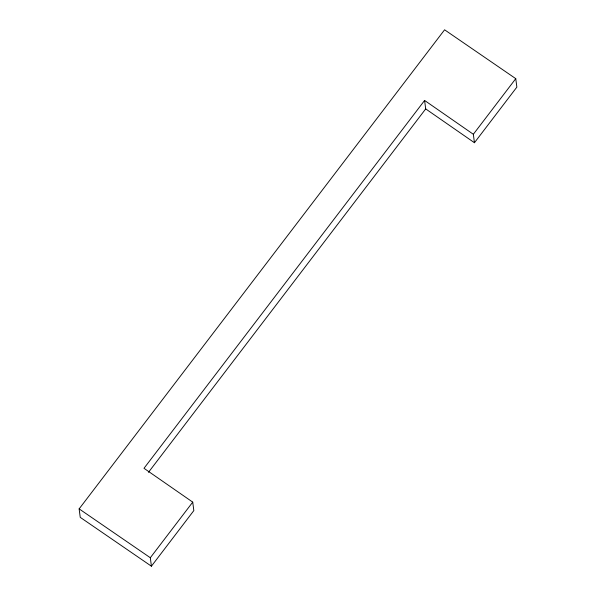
<?xml version="1.0" encoding="UTF-8"?>
<svg xmlns="http://www.w3.org/2000/svg" width="596" height="596" viewBox="0 0 596 596"><rect width="100%" height="100%" fill="white"/><g stroke="black" fill="none" stroke-linecap="round" stroke-linejoin="round"><path stroke-width="0.89" d="M424.598 100.441L143.994 468.307L192.731 502.13L193.834 510.593L151.414 566.2L80.237 517.343L79.141 508.88L444.586 29.8L515.763 78.657L516.859 87.12L474.446 142.727L425.7 108.904L424.598 100.441L473.343 134.271L474.446 142.727M148.478 472.323L425.7 108.904M151.414 566.2L150.319 557.737L192.731 502.13M473.343 134.271L515.763 78.657M79.141 508.88L150.319 557.737"/></g></svg>
